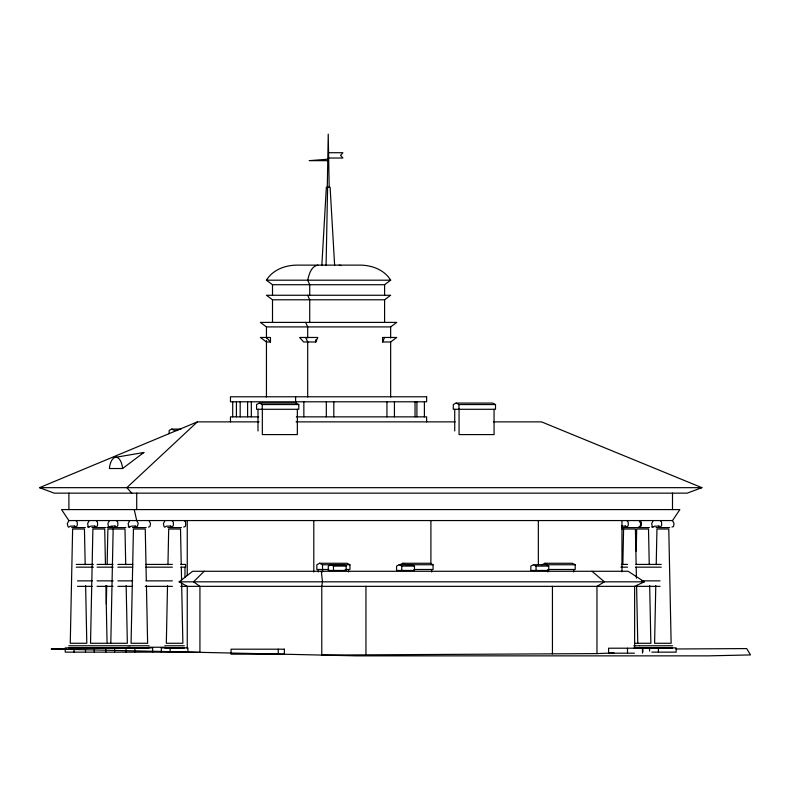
<?xml version="1.0" encoding="UTF-8"?>
<svg xmlns="http://www.w3.org/2000/svg" width="790" height="790" viewBox="0 0 790 790"><rect width="100%" height="100%" fill="white"/><g stroke="black" fill="none" stroke-linecap="round" stroke-linejoin="round"><path stroke-width="1.19" d="M327.297 187.2L328.235 134.142L329.173 187.2M326.082 265.559L327.603 187.2M106.334 603.965L106.709 585.538M107.144 564.653L107.884 529.024L124.988 529.024L125.719 564.653M110.798 643.277L113.158 529.024M167.519 585.538L166.325 643.277L182.875 643.277L181.631 583.079M167.954 564.653L168.695 529.024L180.515 529.024L181.246 564.653M622.846 564.653L623.587 529.024M636.226 551.134L636.681 529.024L648.511 529.024L649.242 564.653M655.789 585.538L654.594 643.277L671.144 643.277L668.774 529.024L656.954 529.024L656.214 564.653M321.826 265.559L326.359 187.2L330.111 187.2L334.644 265.559M315.793 341.991L317.807 337.468L299.617 337.468L303.666 341.991L315.793 341.991L315.793 339.73M382.558 341.991L382.558 337.468L396.718 337.468L390.655 341.991L382.558 341.991L384.572 337.468M672.497 520.561L679.854 509.589L61.551 509.589L68.898 520.561L672.497 520.561L674.068 523.632L673.455 526.545L671.974 527.049M266.447 280.193C272.649 269.844 285.151 265.233 296.764 265.124L360.349 265.124C371.952 265.233 384.454 269.844 390.655 280.193L384.592 284.716L272.51 284.716L266.447 280.193L390.655 280.193M204.195 571.279L193.52 581.825L199.929 586.348L199.929 652.402L187.25 652.145M259.061 421.87L197.372 421.87L126.835 487.667L131.772 493.148M89.132 526.545L87.651 527.049M109.395 526.545L107.914 527.049M112.121 526.545L110.64 527.049M129.669 526.545L128.187 527.049M653.192 526.545L651.711 527.049M187.25 648.481L187.25 586.348L179.152 581.825L192.651 571.279L628.149 571.279L644.354 581.825L634.627 586.348L180.713 586.348M122.588 468.519L143.839 452.502L115.982 457.242A14.032 6.735 90 0 0 109.376 468.519L122.588 468.519A14.032 6.735 90 0 0 115.982 457.242M384.592 299.785L390.655 295.262L266.447 295.262L272.51 299.785L384.592 299.785L384.592 322.399M390.655 326.912L396.718 322.399L260.394 322.399L266.447 326.912L390.655 326.912L390.655 337.982M68.898 520.561L67.328 523.632L67.94 526.545L68.651 527.197L70.488 526.14L74.744 526.091M89.171 520.561L87.601 523.632L88.213 526.545L88.924 527.197L90.751 526.14L95.017 526.091M109.435 520.561L107.874 523.632L108.477 526.545L109.188 527.197L111.025 526.14L115.281 526.091M129.708 520.561L128.138 523.632L128.75 526.545L129.461 527.197L131.298 526.14L135.554 526.091M164.972 520.561L163.402 523.632L164.004 526.545L164.715 527.197L166.552 526.14L170.818 526.091M653.231 520.561L651.661 523.632L652.273 526.545L652.984 527.197L654.821 526.14L659.077 526.091M180.969 429.089L171.746 429.089L169.149 430.451L169.149 433.72M259.397 403.068L256.562 404.549L256.562 409.289L298.788 409.289L298.788 404.549L295.954 403.068L259.397 403.068L262.221 404.549L298.788 404.549M456.116 403.068L453.282 404.549L453.282 409.289L495.508 409.289L495.508 404.549L492.674 403.068L456.116 403.068L458.951 404.549L495.508 404.549M345.161 569.491L349.931 569.491L349.931 564.751L347.096 563.27L319.664 563.27L316.829 564.751L316.829 569.491L328.768 569.491M330.882 564.731L328.275 566.094L328.275 570.459L346.168 570.459L346.168 566.094L343.561 564.731L330.882 564.731L333.489 566.094L346.168 566.094M399.177 564.731L396.57 566.094L396.57 570.459L414.464 570.459L414.464 566.094L411.857 564.731L399.177 564.731L401.774 566.094L414.464 566.094M399.967 564.751L402.801 563.27L430.234 563.27L433.068 564.751L433.068 569.491L413.98 569.491M533.467 564.731L530.86 566.094L530.86 570.459L548.754 570.459L548.754 566.094L546.147 564.731L533.467 564.731L536.064 566.094L548.754 566.094M542.088 564.751L544.922 563.27L572.355 563.27L575.189 564.751L575.189 569.491L548.941 569.491M141.617 453.539L143.839 452.502M493.414 421.87L541.505 421.87L701.895 487.667L687.201 493.148L54.204 493.148L39.5 487.667L197.372 421.87M317.876 265.124C311.033 266.26 309.058 274.446 307.695 280.193L309.729 284.716L309.729 295.262M327.791 159.225L309.157 160.666L327.761 160.666M321.303 571.279L322.498 581.825L321.777 586.348L321.777 655.088L596.963 653.597L613.968 652.935M328.561 152.717L342.929 152.717L340.559 155.363L342.929 158.02L328.739 158.02M270.476 341.991L266.447 341.991L260.394 337.468L270.476 337.468L270.476 341.991L266.428 337.468M258.735 416.853L230.463 416.853L230.463 421.87M296.359 416.853L426.64 416.853L426.64 421.87M296.082 421.87L455.188 421.87M177.809 430.451L174.353 430.451L171.746 429.089M39.5 487.667L701.895 487.667M621.454 526.14L625.71 526.091M71.692 527.592L85.369 527.592M91.966 527.592L105.643 527.592M106.956 527.592L125.906 527.592M132.503 527.592L146.18 527.592M167.766 527.592L181.443 527.592M621.898 527.592L649.429 527.592M656.026 527.592L669.703 527.592M621.957 529.024L635.407 529.024L636.148 564.653M76.265 564.415L93.408 564.415M97.071 564.415L112.99 564.415M117.888 564.415L132.888 564.415M145.893 564.415L172.368 564.415M180.673 564.415L185.611 564.415L185.611 567.161L180.792 567.161M621.375 564.415L627.537 564.415M635.96 564.415L661.23 564.415M319.664 563.27L322.488 564.751L349.931 564.751M433.068 564.751L405.625 564.751L402.801 563.27M575.189 564.751L547.746 564.751L544.922 563.27M76.265 567.161L93.408 567.161M97.071 567.161L113.138 567.161M117.888 567.161L132.71 567.161M145.893 567.161L172.368 567.161M620.9 567.161L627.537 567.161M635.466 567.161L661.23 567.161M77.489 580.867L92.341 580.867M97.071 580.867L113.138 580.867M117.888 580.867L132.71 580.867M145.893 580.867L172.368 580.867M641.539 580.867L660.025 580.867M179.152 581.825L644.354 581.825M77.489 586.348L92.183 586.348M97.071 586.348L112.99 586.348M117.888 586.348L132.572 586.348M145.222 586.348L172.368 586.348M635.96 586.348L660.025 586.348M107.578 643.277L127.348 643.277L126.153 585.538M634.982 643.277L637.777 643.277L636.582 585.538M638.014 643.277L650.871 643.277L649.676 585.538M68.799 645.766L88.273 645.766M89.063 645.766L128.81 645.766M129.609 645.766L149.083 645.766M164.863 645.766L184.337 645.766M633.837 645.766L639.229 645.766M639.495 645.766L652.333 645.766M653.133 645.766L672.606 645.766M127.802 647.237L130.34 647.237M148.698 647.237L165.278 647.237M634.508 647.879L676.161 647.879L676.161 652.145L651.78 652.145M68.799 648.027L88.273 648.027M89.063 648.027L108.536 648.027M109.336 648.027L128.81 648.027M129.609 648.027L149.083 648.027M164.863 648.027L184.337 648.027M633.837 648.027L639.229 648.027M639.495 648.027L652.333 648.027M653.133 648.027L672.606 648.027M66.014 648.985L51.232 648.985L356.557 655.858L708.433 655.858L750.5 654.92L746.698 648.58L675.973 648.985M188.227 652.145L65.234 652.145L65.234 647.879L152.638 647.879L152.638 652.145M634.41 653.192L608.586 653.192L608.586 648.205L642.477 648.205L642.477 653.192M639.436 527.049L640.206 527.197L641.401 525.251L641.283 522.081L639.959 520.561M638.606 527.049L640.088 526.545L640.7 523.632L639.13 520.561M183.714 527.049L185.196 526.545L185.67 525.251L185.551 522.081L184.238 520.561M148.451 527.049L149.932 526.545L150.544 523.632L148.974 520.561M339.226 265.124L341.379 265.588M660.233 520.561L661.546 522.081L661.664 525.251L660.48 527.197L658.643 526.14M626.865 520.561L628.178 522.081L628.297 525.251L627.112 527.197L625.275 526.14M171.963 520.561L173.286 522.081L173.405 525.251L172.22 527.197L170.383 526.14M116.436 520.561L117.759 522.081L117.878 525.251L116.683 527.197L114.856 526.14M96.173 520.561L97.486 522.081L97.605 525.251L96.419 527.197L94.583 526.14M75.899 520.561L77.213 522.081L77.341 525.251L76.146 527.197L74.309 526.14M591.987 571.279L604.419 581.825L596.963 586.348L596.963 653.597M135.12 526.14L136.956 527.197L138.28 523.632L136.709 520.561L134.241 509.589M307.695 295.262L309.729 299.785L309.729 322.399M305.661 322.399L307.695 326.912L307.695 337.982M305.661 337.468L307.695 341.991M636.197 567.111L636.424 578.162M181.305 567.111L181.582 580.62M146.318 580.62L145.251 529.024L133.431 529.024L131.071 643.277L147.621 643.277L146.427 585.538M105.455 564.653L104.715 529.024L92.894 529.024L90.524 643.277L107.075 643.277L105.88 585.538M85.182 564.653L84.441 529.024L72.621 529.024L70.261 643.277L86.811 643.277L85.616 585.538M672.497 493.148L672.497 509.589M658.396 647.879L658.396 652.145M649.568 647.879L649.568 651.079M642.793 647.879L642.793 652.145M634.627 586.348L634.627 648.481M627.497 648.205L627.497 653.192M621.957 520.561L621.957 571.832M573.747 569.491L573.747 571.96M552.437 586.348L552.437 653.883M547.855 569.491L547.855 571.96M538.336 520.561L538.336 564.672M536.064 566.094L536.064 570.459M494.066 409.289L494.066 434.589L459.059 434.589L459.059 409.289M458.951 404.549L458.951 409.289M454.724 409.289L454.724 430.975M431.636 569.491L431.636 571.96M430.906 520.561L430.906 563.448M424.398 401.794L424.398 416.853M416.913 401.794L416.913 416.853M415.046 401.794L415.046 416.853M401.774 566.094L401.774 570.459M394.437 401.794L394.437 416.853M390.655 341.675L390.655 397.015M386.942 401.794L386.942 416.853M384.592 284.716L384.592 295.262M365.948 586.348L365.948 655.078M348.499 569.491L348.499 571.96M333.815 401.794L333.815 416.853M333.489 566.094L333.489 570.459M326.319 401.794L326.319 416.853M322.606 571.96L322.488 564.751M318.271 569.491L318.271 571.96M313.798 520.561L313.798 572.029M307.695 341.675L307.695 397.015M303.854 401.794L303.854 416.853M297.346 409.289L297.346 434.589L262.339 434.589L262.339 409.289M296.359 401.794L296.359 404.115M295.608 396.778L295.608 401.794M278.248 649.192L278.248 654.179M272.51 284.716L272.51 295.262M272.51 299.785L272.51 322.399M266.447 326.912L266.447 337.982M266.447 340.441L266.447 397.015M262.221 404.549L262.221 409.289M258.004 409.289L258.004 430.975M251.329 401.794L251.329 416.853M247.606 401.794L247.606 416.853M240.18 401.794L240.18 416.853M236.427 401.794L236.427 416.853M232.704 401.794L232.704 416.853M187.901 652.145L187.901 647.879L161.308 647.879L161.308 652.145M187.25 520.561L187.25 575.495M184.978 567.161L184.978 577.441M170.136 647.879L170.136 652.145M136.709 493.148L136.709 509.589M134.873 647.879L134.873 652.145M126.044 647.879L126.044 652.145M114.609 647.879L114.609 652.145M105.771 647.879L105.771 652.145M94.336 647.879L94.336 652.145M85.508 647.879L85.508 652.145M74.062 647.879L74.062 652.145M68.898 493.148L68.898 509.589M426.64 396.778L230.463 396.778L230.463 401.794L426.64 401.794L426.64 396.778M284.38 649.192L231.065 649.192L231.065 654.179L284.38 654.179L284.38 649.192"/></g></svg>
